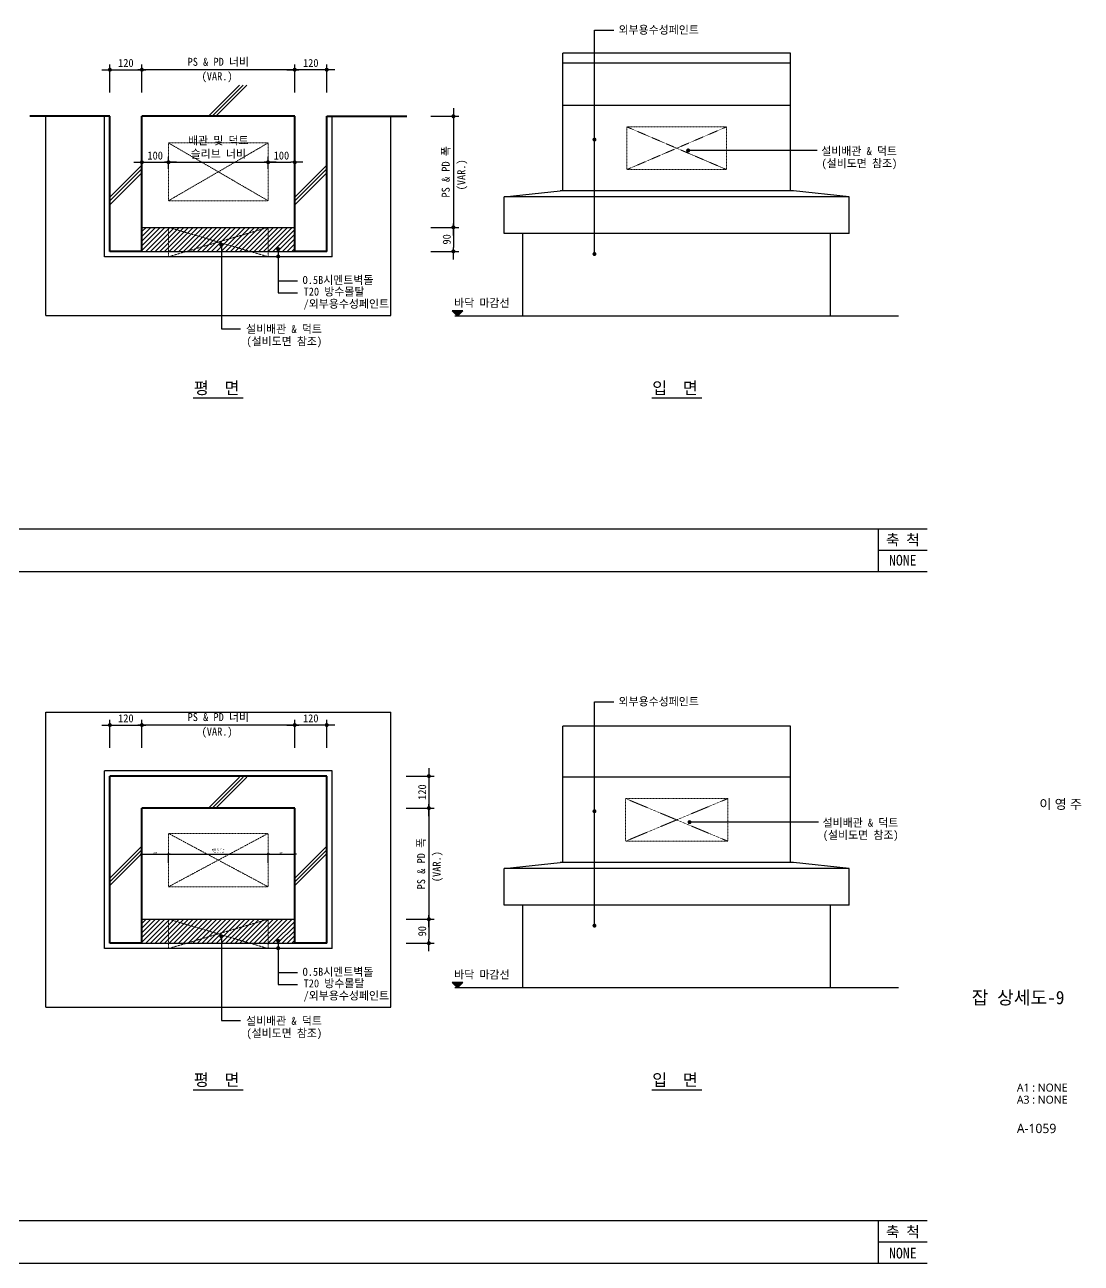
# Model space of a CAD drawing. Header units: millimetres. Extents: x 209 to 75467, y 6568 to 12199.
# Drawn here: x 69286 to 71267, y 6652 to 8974 of the extents above; entities that cross this region are included whole.
import ezdxf
from ezdxf.enums import TextEntityAlignment as Align

# ---------------------------------------------------------------- set-up
doc = ezdxf.new("R2010")
doc.units = ezdxf.units.MM
doc.header["$MEASUREMENT"] = 0
doc.linetypes.add('HIDDEN', pattern=[0.375, 0.25, -0.125])
doc.layers.get('0').update_dxf_attribs({"linetype": 'CONTINUOUS'})
for name, color, linetype, lineweight in [('A-BORD-TEXT', 3, 'CONTINUOUS', 25), ('A-CONC-LIN1', 2, 'CONTINUOUS', 40), ('A-CONC-LIN2', 7, 'CONTINUOUS', 25), ('A-DIMS', 7, 'CONTINUOUS', 25), ('A-ELEV-LIN2', 7, 'CONTINUOUS', 25), ('A-MKXS-LEAD', 7, 'CONTINUOUS', 25), ('A-MKXS-TEXT1', 3, 'CONTINUOUS', 25), ('A-MKXX-SYMB', 7, 'CONTINUOUS', 25), ('A-WAXM-BLIC', 3, 'CONTINUOUS', 25), ('A-XXXX-FIN3', 4, 'CONTINUOUS', 25), ('A-XXXX-HATC', 8, 'CONTINUOUS', 18), ('A-XXXX-HID', 8, 'HIDDEN', 18), ('A-XXXX-SYMB', 7, 'CONTINUOUS', 25), ('A-XXXX-TABL', 7, 'CONTINUOUS', 25), ('A-XXXX-TXT1', 3, 'CONTINUOUS', 25)]:
    doc.layers.add(name, color=color, linetype=linetype, lineweight=lineweight)
doc.styles.add('HY울릉도L', font='H2GTRE.TTF')
doc.styles.add('돋움', font='')
doc.styles.add('돋움체', font='')
doc.styles.add('맑은고딕', font='')
doc.styles.get('돋움').set_extended_font_data('DotumChe')
doc.styles.get('돋움체').set_extended_font_data('DotumChe')
doc.styles.get('맑은고딕').set_extended_font_data('Malgun Gothic')
doc.dimstyles.new('CDIM', dxfattribs={"dimtxt": 3, "dimasz": 1.5, "dimexe": 2, "dimexo": 1, "dimgap": 1, "dimtad": 1, "dimdec": 0, "dimrnd": 0.5, "dimzin": 0, "dimdsep": 32, "dimlunit": 6, "dimtxsty": 'HY울릉도L', "dimblk1": '_CIDOT', "dimblk2": '_CIDOT', "dimsah": 1, "dimcen": 5.5, "dimclrd": 2, "dimclre": 2, "dimclrt": 7, "dimadec": 0, "dimazin": 0, "dimtfac": 1, "dimtdec": 0, "dimtix": 1, "dimtmove": 2, "dimatfit": 1, "dimldrblk": '_CIDOT', "dimfxl": 1, "dimtolj": 1, "dimtzin": 0, "dimlwd": -1, "dimarcsym": 0})

# ---------------------------------------------------------------- blocks, each defined once
blk = doc.blocks.new('_CIDOT')
at = {"color": 0, "linetype": 'ByBlock'}
blk.add_line((2, 0), (-1, 0), dxfattribs=at)
at = {"color": 0, "linetype": 'ByBlock', "const_width": 0.5}
blk.add_lwpolyline([(-0.25, 0, 1), (0.25, 0, 1)], format="xyb", close=True, dxfattribs=at)
blk = doc.blocks.new('*D634')
at = {"layer": 'A-DIMS', "lineweight": -2, "transparency": 16777216}
for p, q in [((70047.3, 8802.1), (70099.8, 8802.1)), ((70047.3, 8593.8), (70099.8, 8593.8))]:
    blk.add_line(p, q, dxfattribs=at)
at = {"layer": 'A-DIMS', "transparency": 16777216}
blk.add_line((70089.8, 8794.6), (70089.8, 8601.3), dxfattribs=at)
at = {"layer": 'A-DIMS', "transparency": 16777216, "xscale": 7.5, "yscale": 7.5, "zscale": 7.5}
for p, rotation in [((70089.8, 8802.1), 90), ((70089.8, 8593.8), 270)]:
    blk.add_blockref('_CIDOT', p, dxfattribs=dict(at, rotation=rotation))
at = {"layer": 'A-DIMS', "color": 3, "transparency": 16777216, "insert": (70076.2, 8697.9), "char_height": 15, "attachment_point": 5, "rotation": 90, "style": '돋움체'}
blk.add_mtext('\\A1;PS & PD 폭', dxfattribs=at)
blk = doc.blocks.new('*D635')
at = {"layer": 'A-DIMS', "lineweight": -2, "transparency": 16777216}
for p, q in [((69505.4, 8846.8), (69505.4, 8899.4)), ((69792.2, 8846.8), (69792.2, 8899.4))]:
    blk.add_line(p, q, dxfattribs=at)
at = {"layer": 'A-DIMS', "transparency": 16777216}
blk.add_line((69784.7, 8889.4), (69512.9, 8889.4), dxfattribs=at)
at = {"layer": 'A-DIMS', "transparency": 16777216, "xscale": 7.5, "yscale": 7.5, "zscale": 7.5, "rotation": 180}
blk.add_blockref('_CIDOT', (69505.4, 8889.4), dxfattribs=at)
at = {"layer": 'A-DIMS', "transparency": 16777216, "xscale": 7.5, "yscale": 7.5, "zscale": 7.5}
blk.add_blockref('_CIDOT', (69792.2, 8889.4), dxfattribs=at)
at = {"layer": 'A-DIMS', "color": 3, "transparency": 16777216, "insert": (69648.8, 8903.4), "char_height": 15, "attachment_point": 5, "style": '돋움체'}
blk.add_mtext('\\A1;PS & PD 너비', dxfattribs=at)
blk = doc.blocks.new('*D636')
at = {"layer": 'A-DIMS', "lineweight": -2, "transparency": 16777216}
for p, q in [((69792.2, 8846.8), (69792.2, 8899.4)), ((69852.2, 8846.8), (69852.2, 8899.4))]:
    blk.add_line(p, q, dxfattribs=at)
at = {"layer": 'A-DIMS', "transparency": 16777216}
blk.add_line((69844.7, 8889.4), (69799.7, 8889.4), dxfattribs=at)
at = {"layer": 'A-DIMS', "transparency": 16777216, "xscale": 7.5, "yscale": 7.5, "zscale": 7.5, "rotation": 180}
blk.add_blockref('_CIDOT', (69792.2, 8889.4), dxfattribs=at)
at = {"layer": 'A-DIMS', "transparency": 16777216, "xscale": 7.5, "yscale": 7.5, "zscale": 7.5}
blk.add_blockref('_CIDOT', (69852.2, 8889.4), dxfattribs=at)
at = {"layer": 'A-DIMS', "color": 3, "transparency": 16777216, "insert": (69822.2, 8901.9), "char_height": 15, "attachment_point": 5, "style": '돋움체'}
blk.add_mtext('\\A1;120', dxfattribs=at)
blk = doc.blocks.new('*D637')
at = {"layer": 'A-DIMS', "lineweight": -2, "transparency": 16777216}
for p, q in [((69445.4, 8846.8), (69445.4, 8899.4)), ((69505.4, 8846.8), (69505.4, 8899.4))]:
    blk.add_line(p, q, dxfattribs=at)
at = {"layer": 'A-DIMS', "transparency": 16777216}
blk.add_line((69452.9, 8889.4), (69497.9, 8889.4), dxfattribs=at)
at = {"layer": 'A-DIMS', "transparency": 16777216, "xscale": 7.5, "yscale": 7.5, "zscale": 7.5, "rotation": 180}
blk.add_blockref('_CIDOT', (69445.4, 8889.4), dxfattribs=at)
at = {"layer": 'A-DIMS', "transparency": 16777216, "xscale": 7.5, "yscale": 7.5, "zscale": 7.5}
blk.add_blockref('_CIDOT', (69505.4, 8889.4), dxfattribs=at)
at = {"layer": 'A-DIMS', "color": 3, "transparency": 16777216, "insert": (69475.4, 8901.9), "char_height": 15, "attachment_point": 5, "style": '돋움체'}
blk.add_mtext('\\A1;120', dxfattribs=at)
blk = doc.blocks.new('*D631')
at = {"layer": 'A-DIMS', "lineweight": -2, "transparency": 16777216}
for p, q in [((69505.4, 7618.2), (69505.4, 7670.8)), ((69792.2, 7618.2), (69792.2, 7670.8))]:
    blk.add_line(p, q, dxfattribs=at)
at = {"layer": 'A-DIMS', "transparency": 16777216}
blk.add_line((69784.7, 7660.8), (69512.9, 7660.8), dxfattribs=at)
at = {"layer": 'A-DIMS', "transparency": 16777216, "xscale": 7.5, "yscale": 7.5, "zscale": 7.5, "rotation": 180}
blk.add_blockref('_CIDOT', (69505.4, 7660.8), dxfattribs=at)
at = {"layer": 'A-DIMS', "transparency": 16777216, "xscale": 7.5, "yscale": 7.5, "zscale": 7.5}
blk.add_blockref('_CIDOT', (69792.2, 7660.8), dxfattribs=at)
at = {"layer": 'A-DIMS', "color": 3, "transparency": 16777216, "insert": (69648.8, 7674.9), "char_height": 15, "attachment_point": 5, "style": '돋움체'}
blk.add_mtext('\\A1;PS & PD 너비', dxfattribs=at)
blk = doc.blocks.new('*D632')
at = {"layer": 'A-DIMS', "lineweight": -2, "transparency": 16777216}
for p, q in [((69792.2, 7618.2), (69792.2, 7670.8)), ((69852.2, 7618.2), (69852.2, 7670.8))]:
    blk.add_line(p, q, dxfattribs=at)
at = {"layer": 'A-DIMS', "transparency": 16777216}
blk.add_line((69844.7, 7660.8), (69799.7, 7660.8), dxfattribs=at)
at = {"layer": 'A-DIMS', "transparency": 16777216, "xscale": 7.5, "yscale": 7.5, "zscale": 7.5, "rotation": 180}
blk.add_blockref('_CIDOT', (69792.2, 7660.8), dxfattribs=at)
at = {"layer": 'A-DIMS', "transparency": 16777216, "xscale": 7.5, "yscale": 7.5, "zscale": 7.5}
blk.add_blockref('_CIDOT', (69852.2, 7660.8), dxfattribs=at)
at = {"layer": 'A-DIMS', "color": 3, "transparency": 16777216, "insert": (69822.2, 7673.3), "char_height": 15, "attachment_point": 5, "style": '돋움체'}
blk.add_mtext('\\A1;120', dxfattribs=at)
blk = doc.blocks.new('*D633')
at = {"layer": 'A-DIMS', "lineweight": -2, "transparency": 16777216}
for p, q in [((69445.4, 7618.2), (69445.4, 7670.8)), ((69505.4, 7618.2), (69505.4, 7670.8))]:
    blk.add_line(p, q, dxfattribs=at)
at = {"layer": 'A-DIMS', "transparency": 16777216}
blk.add_line((69452.9, 7660.8), (69497.9, 7660.8), dxfattribs=at)
at = {"layer": 'A-DIMS', "transparency": 16777216, "xscale": 7.5, "yscale": 7.5, "zscale": 7.5, "rotation": 180}
blk.add_blockref('_CIDOT', (69445.4, 7660.8), dxfattribs=at)
at = {"layer": 'A-DIMS', "transparency": 16777216, "xscale": 7.5, "yscale": 7.5, "zscale": 7.5}
blk.add_blockref('_CIDOT', (69505.4, 7660.8), dxfattribs=at)
at = {"layer": 'A-DIMS', "color": 3, "transparency": 16777216, "insert": (69475.4, 7673.3), "char_height": 15, "attachment_point": 5, "style": '돋움체'}
blk.add_mtext('\\A1;120', dxfattribs=at)
blk = doc.blocks.new('*D619')
at = {"layer": 'A-DIMS', "lineweight": -2, "transparency": 16777216}
for p, q in [((69505.4, 8703.3), (69505.4, 8725.9)), ((69555.4, 8703.3), (69555.4, 8725.9))]:
    blk.add_line(p, q, dxfattribs=at)
at = {"layer": 'A-DIMS', "transparency": 16777216}
blk.add_line((69512.9, 8715.9), (69547.9, 8715.9), dxfattribs=at)
at = {"layer": 'A-DIMS', "transparency": 16777216, "xscale": 7.5, "yscale": 7.5, "zscale": 7.5, "rotation": 180}
blk.add_blockref('_CIDOT', (69505.4, 8715.9), dxfattribs=at)
at = {"layer": 'A-DIMS', "transparency": 16777216, "xscale": 7.5, "yscale": 7.5, "zscale": 7.5}
blk.add_blockref('_CIDOT', (69555.4, 8715.9), dxfattribs=at)
at = {"layer": 'A-DIMS', "color": 3, "transparency": 16777216, "insert": (69530.4, 8728.4), "char_height": 15, "attachment_point": 5, "style": '돋움체'}
blk.add_mtext('\\A1;100', dxfattribs=at)
blk = doc.blocks.new('*D620')
at = {"layer": 'A-DIMS', "lineweight": -2, "transparency": 16777216}
for p, q in [((69742.2, 8703.3), (69742.2, 8725.9)), ((69792.2, 8703.3), (69792.2, 8725.9))]:
    blk.add_line(p, q, dxfattribs=at)
at = {"layer": 'A-DIMS', "transparency": 16777216}
blk.add_line((69749.7, 8715.9), (69784.7, 8715.9), dxfattribs=at)
at = {"layer": 'A-DIMS', "transparency": 16777216, "xscale": 7.5, "yscale": 7.5, "zscale": 7.5, "rotation": 180}
blk.add_blockref('_CIDOT', (69742.2, 8715.9), dxfattribs=at)
at = {"layer": 'A-DIMS', "transparency": 16777216, "xscale": 7.5, "yscale": 7.5, "zscale": 7.5}
blk.add_blockref('_CIDOT', (69792.2, 8715.9), dxfattribs=at)
at = {"layer": 'A-DIMS', "color": 3, "transparency": 16777216, "insert": (69767.2, 8728.4), "char_height": 15, "attachment_point": 5, "style": '돋움체'}
blk.add_mtext('\\A1;100', dxfattribs=at)
blk = doc.blocks.new('*D624')
at = {"layer": 'A-DIMS', "lineweight": -2, "transparency": 16777216}
for p, q in [((70047.3, 8593.8), (70099.8, 8593.8)), ((70047.3, 8548.8), (70099.8, 8548.8))]:
    blk.add_line(p, q, dxfattribs=at)
at = {"layer": 'A-DIMS', "transparency": 16777216}
blk.add_line((70089.8, 8586.3), (70089.8, 8556.3), dxfattribs=at)
at = {"layer": 'A-DIMS', "transparency": 16777216, "xscale": 7.5, "yscale": 7.5, "zscale": 7.5}
for p, rotation in [((70089.8, 8593.8), 90), ((70089.8, 8548.8), 270)]:
    blk.add_blockref('_CIDOT', p, dxfattribs=dict(at, rotation=rotation))
at = {"layer": 'A-DIMS', "color": 3, "transparency": 16777216, "insert": (70077.3, 8571.3), "char_height": 15, "attachment_point": 5, "rotation": 90, "style": '돋움체'}
blk.add_mtext('\\A1;90', dxfattribs=at)
blk = doc.blocks.new('*D625')
at = {"layer": 'A-DIMS', "lineweight": -2, "transparency": 16777216}
for p, q in [((70001.2, 7505.1), (70053.8, 7505.1)), ((70001.2, 7296.8), (70053.8, 7296.8))]:
    blk.add_line(p, q, dxfattribs=at)
at = {"layer": 'A-DIMS', "transparency": 16777216}
blk.add_line((70043.8, 7497.6), (70043.8, 7304.3), dxfattribs=at)
at = {"layer": 'A-DIMS', "transparency": 16777216, "xscale": 7.5, "yscale": 7.5, "zscale": 7.5}
for p, rotation in [((70043.8, 7505.1), 90), ((70043.8, 7296.8), 270)]:
    blk.add_blockref('_CIDOT', p, dxfattribs=dict(at, rotation=rotation))
at = {"layer": 'A-DIMS', "color": 3, "transparency": 16777216, "insert": (70030.1, 7400.9), "char_height": 15, "attachment_point": 5, "rotation": 90, "style": '돋움체'}
blk.add_mtext('\\A1;PS & PD 폭', dxfattribs=at)
blk = doc.blocks.new('*D626')
at = {"layer": 'A-DIMS', "lineweight": -2, "transparency": 16777216}
for p, q in [((70001.2, 7296.8), (70053.8, 7296.8)), ((70001.2, 7251.8), (70053.8, 7251.8))]:
    blk.add_line(p, q, dxfattribs=at)
at = {"layer": 'A-DIMS', "transparency": 16777216}
blk.add_line((70043.8, 7289.3), (70043.8, 7259.3), dxfattribs=at)
at = {"layer": 'A-DIMS', "transparency": 16777216, "xscale": 7.5, "yscale": 7.5, "zscale": 7.5}
for p, rotation in [((70043.8, 7296.8), 90), ((70043.8, 7251.8), 270)]:
    blk.add_blockref('_CIDOT', p, dxfattribs=dict(at, rotation=rotation))
at = {"layer": 'A-DIMS', "color": 3, "transparency": 16777216, "insert": (70031.3, 7274.3), "char_height": 15, "attachment_point": 5, "rotation": 90, "style": '돋움체'}
blk.add_mtext('\\A1;90', dxfattribs=at)
blk = doc.blocks.new('*D627')
at = {"layer": 'A-DIMS', "lineweight": -2, "transparency": 16777216}
for p, q in [((70001.2, 7565.1), (70053.8, 7565.1)), ((70001.2, 7505.1), (70053.8, 7505.1))]:
    blk.add_line(p, q, dxfattribs=at)
at = {"layer": 'A-DIMS', "transparency": 16777216}
blk.add_line((70043.8, 7557.6), (70043.8, 7512.6), dxfattribs=at)
at = {"layer": 'A-DIMS', "transparency": 16777216, "xscale": 7.5, "yscale": 7.5, "zscale": 7.5}
for p, rotation in [((70043.8, 7565.1), 90), ((70043.8, 7505.1), 270)]:
    blk.add_blockref('_CIDOT', p, dxfattribs=dict(at, rotation=rotation))
at = {"layer": 'A-DIMS', "color": 3, "transparency": 16777216, "insert": (70031.3, 7535.1), "char_height": 15, "attachment_point": 5, "rotation": 90, "style": '돋움체'}
blk.add_mtext('\\A1;120', dxfattribs=at)
blk = doc.blocks.new('*D607')
at = {"layer": 'A-DIMS', "lineweight": -2, "transparency": 16777216}
for p, q in [((69555.4, 8703.3), (69555.4, 8725.9)), ((69742.2, 8703.3), (69742.2, 8725.9))]:
    blk.add_line(p, q, dxfattribs=at)
at = {"layer": 'A-DIMS', "transparency": 16777216}
blk.add_line((69562.9, 8715.9), (69734.7, 8715.9), dxfattribs=at)
at = {"layer": 'A-DIMS', "transparency": 16777216, "xscale": 7.5, "yscale": 7.5, "zscale": 7.5, "rotation": 180}
blk.add_blockref('_CIDOT', (69555.4, 8715.9), dxfattribs=at)
at = {"layer": 'A-DIMS', "transparency": 16777216, "xscale": 7.5, "yscale": 7.5, "zscale": 7.5}
blk.add_blockref('_CIDOT', (69742.2, 8715.9), dxfattribs=at)
at = {"layer": 'A-DIMS', "color": 3, "transparency": 16777216, "insert": (69648.8, 8743.3), "char_height": 15, "attachment_point": 5, "style": '돋움체'}
blk.add_mtext('\\A1;배관 및 덕트\\P슬리브 너비', dxfattribs=at)
blk = doc.blocks.new('*D616')
at = {"layer": 'A-DIMS', "lineweight": -2, "transparency": 16777216}
for p, q in [((69505.4, 7402.3), (69505.4, 7420.9)), ((69555.4, 7402.3), (69555.4, 7420.9))]:
    blk.add_line(p, q, dxfattribs=at)
at = {"layer": 'A-DIMS', "transparency": 16777216}
blk.add_line((69506.9, 7418.9), (69553.9, 7418.9), dxfattribs=at)
at = {"layer": 'A-DIMS', "transparency": 16777216, "xscale": 1.5, "yscale": 1.5, "zscale": 1.5, "rotation": 180}
blk.add_blockref('_CIDOT', (69505.4, 7418.9), dxfattribs=at)
at = {"layer": 'A-DIMS', "transparency": 16777216, "xscale": 1.5, "yscale": 1.5, "zscale": 1.5}
blk.add_blockref('_CIDOT', (69555.4, 7418.9), dxfattribs=at)
at = {"layer": 'A-DIMS', "color": 3, "transparency": 16777216, "insert": (69530.4, 7421.4), "char_height": 3, "attachment_point": 5, "style": '돋움체'}
blk.add_mtext('\\A1;100', dxfattribs=at)
blk = doc.blocks.new('*D617')
at = {"layer": 'A-DIMS', "lineweight": -2, "transparency": 16777216}
for p, q in [((69742.2, 7402.3), (69742.2, 7420.9)), ((69792.2, 7402.3), (69792.2, 7420.9))]:
    blk.add_line(p, q, dxfattribs=at)
at = {"layer": 'A-DIMS', "transparency": 16777216}
blk.add_line((69743.7, 7418.9), (69790.7, 7418.9), dxfattribs=at)
at = {"layer": 'A-DIMS', "transparency": 16777216, "xscale": 1.5, "yscale": 1.5, "zscale": 1.5, "rotation": 180}
blk.add_blockref('_CIDOT', (69742.2, 7418.9), dxfattribs=at)
at = {"layer": 'A-DIMS', "transparency": 16777216, "xscale": 1.5, "yscale": 1.5, "zscale": 1.5}
blk.add_blockref('_CIDOT', (69792.2, 7418.9), dxfattribs=at)
at = {"layer": 'A-DIMS', "color": 3, "transparency": 16777216, "insert": (69767.2, 7421.4), "char_height": 3, "attachment_point": 5, "style": '돋움체'}
blk.add_mtext('\\A1;100', dxfattribs=at)
blk = doc.blocks.new('*D618')
at = {"layer": 'A-DIMS', "lineweight": -2, "transparency": 16777216}
for p, q in [((69555.4, 7402.3), (69555.4, 7420.9)), ((69742.2, 7402.3), (69742.2, 7420.9))]:
    blk.add_line(p, q, dxfattribs=at)
at = {"layer": 'A-DIMS', "transparency": 16777216}
blk.add_line((69556.9, 7418.9), (69740.7, 7418.9), dxfattribs=at)
at = {"layer": 'A-DIMS', "transparency": 16777216, "xscale": 1.5, "yscale": 1.5, "zscale": 1.5, "rotation": 180}
blk.add_blockref('_CIDOT', (69555.4, 7418.9), dxfattribs=at)
at = {"layer": 'A-DIMS', "transparency": 16777216, "xscale": 1.5, "yscale": 1.5, "zscale": 1.5}
blk.add_blockref('_CIDOT', (69742.2, 7418.9), dxfattribs=at)
at = {"layer": 'A-DIMS', "color": 3, "transparency": 16777216, "insert": (69648.8, 7424.4), "char_height": 3, "attachment_point": 5, "style": '돋움체'}
blk.add_mtext('\\A1;배관 및 덕트\\P슬리브 너비', dxfattribs=at)

msp = doc.modelspace()

# ---------------------------------------------------------------- hatches: boundary and pattern name
at = {"layer": 'A-XXXX-HATC'}
h = msp.add_hatch(dxfattribs=at)
h.set_pattern_fill('ANSI31', color=256, scale=50)
h.set_pattern_definition([(45, (29393.337, 9477.0805), (-4.4194174, 4.4194174), [])])
h.paths.add_polyline_path([(69792.2, 8548.8), (69792.2, 8593.8), (69505.4, 8593.8), (69505.4, 8548.8)])
h = msp.add_hatch(dxfattribs=at)
h.set_pattern_fill('ANSI31', color=256, scale=50)
h.set_pattern_definition([(45, (29393.337, 8180.1065), (-4.4194174, 4.4194174), [])])
h.paths.add_polyline_path([(69792.2, 7251.8), (69792.2, 7296.8), (69505.4, 7296.8), (69505.4, 7251.8)])
at = {"layer": 'A-XXXX-SYMB'}
for points in [[(70097.6, 8427.2), (70107.6, 8437.2), (70087.6, 8437.2)], [(70097.6, 7168), (70107.6, 7178), (70087.6, 7178)]]:
    msp.add_hatch(color=256, dxfattribs=at).paths.add_polyline_path(points)

# ---------------------------------------------------------------- linework, layer by layer
at = {"layer": 'A-CONC-LIN1'}
for p, q in [((69445.4, 8802.1), (69295.4, 8802.1)), ((69445.4, 8548.8), (69445.4, 8802.1)), ((69792.2, 8802.1), (69505.4, 8802.1)), ((69505.4, 8548.8), (69505.4, 8802.1)), ((69792.2, 8548.8), (69792.2, 8802.1)), ((69852.2, 8548.8), (69852.2, 8802.1)), ((69852.2, 8802.1), (70002.2, 8802.1)), ((69505.4, 8548.8), (69445.4, 8548.8)), ((69852.2, 8548.8), (69792.2, 8548.8)), ((69852.2, 7565.1), (69445.4, 7565.1)), ((69445.4, 7251.8), (69445.4, 7565.1)), ((69852.2, 7251.8), (69852.2, 7565.1)), ((69792.2, 7505.1), (69505.4, 7505.1)), ((69505.4, 7251.8), (69505.4, 7505.1)), ((69792.2, 7251.8), (69792.2, 7505.1)), ((69505.4, 7251.8), (69445.4, 7251.8)), ((69852.2, 7251.8), (69792.2, 7251.8))]:
    msp.add_line(p, q, dxfattribs=at)
at = {"layer": 'A-CONC-LIN2'}
for p, q in [((70924.7, 8427.2), (70092.6, 8427.2)), ((70924.7, 7168), (70092.6, 7168))]:
    msp.add_line(p, q, dxfattribs=at)
at = {"layer": 'A-ELEV-LIN2'}
for p, q in [((70295.3, 8662.2), (70295.3, 8920.6)), ((70722, 8920.6), (70295.3, 8920.6)), ((70722, 8662.2), (70722, 8920.6)), ((70722, 8901.7), (70295.3, 8901.7)), ((69325.4, 8428.8), (69325.4, 8802.1)), ((69972.2, 8428.8), (69972.2, 8802.1)), ((70722, 8822.2), (70295.3, 8822.2)), ((70185.3, 8651.2), (70289.8, 8662.2)), ((70727.5, 8662.2), (70289.8, 8662.2)), ((70832, 8651.2), (70727.5, 8662.2)), ((70185.3, 8582.2), (70185.3, 8651.2)), ((70832, 8651.2), (70185.3, 8651.2)), ((70832, 8582.2), (70832, 8651.2)), ((70832, 8582.2), (70185.3, 8582.2)), ((70220.3, 8427.2), (70220.3, 8582.2)), ((70797, 8427.2), (70797, 8582.2)), ((69325.4, 8428.8), (69972.2, 8428.8)), ((69325.4, 7131.8), (69325.4, 7685.1)), ((69325.4, 7685.1), (69972.2, 7685.1)), ((69972.2, 7131.8), (69972.2, 7685.1)), ((70295.3, 7403), (70295.3, 7658.4)), ((70722, 7658.4), (70295.3, 7658.4)), ((70722, 7403), (70722, 7658.4)), ((70722, 7563), (70295.3, 7563)), ((70185.3, 7392), (70289.8, 7403)), ((70185.3, 7323), (70185.3, 7392)), ((70832, 7392), (70185.3, 7392)), ((70727.5, 7403), (70289.8, 7403)), ((70832, 7392), (70727.5, 7403)), ((70832, 7323), (70832, 7392)), ((70832, 7323), (70185.3, 7323)), ((70220.3, 7168), (70220.3, 7323)), ((70797, 7168), (70797, 7323)), ((69325.4, 7131.8), (69972.2, 7131.8))]:
    msp.add_line(p, q, dxfattribs=at)
at = {"layer": 'A-MKXS-LEAD'}
for p, q in [((70354.3, 8543.9), (70354.3, 8963.4)), ((70354.3, 8963.4), (70390.6, 8963.4)), ((70772.2, 8738), (70530.1, 8738)), ((69654.5, 8560.7), (69654.5, 8403.7)), ((69761.1, 8553), (69761.1, 8471.1)), ((69761.1, 8493.6), (69797.3, 8493.6)), ((69761.1, 8471.1), (69797.3, 8471.1)), ((69654.5, 8403.7), (69690.7, 8403.7)), ((70354.3, 7284.7), (70354.3, 7704.2)), ((70354.3, 7704.2), (70390.6, 7704.2)), ((70774.7, 7478.8), (70532.7, 7478.8)), ((69654.5, 7264.8), (69654.5, 7106.8)), ((69761.1, 7256), (69761.1, 7174.1)), ((69761.1, 7196.6), (69797.3, 7196.6)), ((69761.1, 7174.1), (69797.3, 7174.1)), ((69654.5, 7106.8), (69690.7, 7106.8))]:
    msp.add_line(p, q, dxfattribs=at)
at = {"layer": 'A-MKXS-LEAD', "const_width": 3.75}
for points in [[(70356.2, 8758.4, -1), (70352.5, 8758.4, -1)], [(70530.1, 8739.9, 1), (70530.1, 8736.1, 1)], [(69656.4, 8560.7, 1), (69652.6, 8560.7, 1)], [(69763, 8553, 1), (69759.2, 8553, 1)], [(70356.2, 8543.9, -1), (70352.5, 8543.9, -1)], [(69763, 8539.4, 1), (69759.2, 8539.4, 1)], [(70356.2, 7499.2, -1), (70352.5, 7499.2, -1)], [(70532.7, 7480.6, 1), (70532.7, 7476.9, 1)], [(69656.4, 7264.8, 1), (69652.6, 7264.8, 1)], [(70356.2, 7284.7, -1), (70352.5, 7284.7, -1)], [(69763, 7256, 1), (69759.2, 7256, 1)], [(69763, 7242.4, 1), (69759.2, 7242.4, 1)]]:
    msp.add_lwpolyline(points, format="xyb", close=True, dxfattribs=at)
at = {"layer": 'A-MKXX-SYMB'}
for p, q in [((69601.9, 8274.2), (69695.7, 8274.2)), ((70461.7, 8274.2), (70555.6, 8274.2)), ((69601.9, 6977.2), (69695.7, 6977.2)), ((70461.7, 6977.2), (70555.6, 6977.2))]:
    msp.add_line(p, q, dxfattribs=at)
at = {"layer": 'A-WAXM-BLIC'}
for p, q in [((69505.4, 8593.8), (69792.2, 8593.8)), ((69505.4, 8548.8), (69792.2, 8548.8)), ((69505.4, 7296.8), (69792.2, 7296.8)), ((69505.4, 7251.8), (69792.2, 7251.8))]:
    msp.add_line(p, q, dxfattribs=at)
at = {"layer": 'A-XXXX-FIN3'}
for p, q in [((69435.4, 8538.8), (69435.4, 8802.1)), ((69862.2, 8538.8), (69862.2, 8802.1)), ((69862.2, 8538.8), (69435.4, 8538.8)), ((69435.4, 7241.8), (69435.4, 7575.1)), ((69862.2, 7575.1), (69435.4, 7575.1)), ((69862.2, 7241.8), (69862.2, 7575.1)), ((69862.2, 7241.8), (69435.4, 7241.8))]:
    msp.add_line(p, q, dxfattribs=at)
at = {"layer": 'A-XXXX-HATC'}
for p, q in [((69630.4, 8802.1), (69688.6, 8860.2)), ((69637.4, 8802.1), (69695.5, 8860.2)), ((69644.4, 8802.1), (69702.5, 8860.2)), ((69445.4, 8650.3), (69505.4, 8710.3)), ((69792.2, 8650.3), (69852.2, 8710.3)), ((69445.4, 8643.3), (69505.4, 8703.3)), ((69445.4, 8636.3), (69505.4, 8696.3)), ((69792.2, 8643.3), (69852.2, 8703.3)), ((69792.2, 8636.3), (69852.2, 8696.3)), ((69630.4, 7505.1), (69688.6, 7563.2)), ((69637.4, 7505.1), (69695.5, 7563.2)), ((69644.4, 7505.1), (69702.5, 7563.2)), ((69445.4, 7373.8), (69505.4, 7433.8)), ((69792.2, 7373.8), (69852.2, 7433.8)), ((69445.4, 7366.9), (69505.4, 7426.9)), ((69445.4, 7359.9), (69505.4, 7419.9)), ((69792.2, 7366.9), (69852.2, 7426.9)), ((69792.2, 7359.9), (69852.2, 7419.9))]:
    msp.add_line(p, q, dxfattribs=at)
at = {"layer": 'A-XXXX-HID', "ltscale": 0.5}
for p, q in [((70415.3, 8702.2), (70415.3, 8782.2)), ((70602, 8782.2), (70415.3, 8702.2)), ((70602, 8702.2), (70415.3, 8782.2)), ((70415.3, 8782.2), (70602, 8782.2)), ((70602, 8702.2), (70602, 8782.2)), ((69555.4, 8752.1), (69742.2, 8643.8)), ((69742.2, 8752.1), (69555.4, 8752.1)), ((69555.4, 8752.1), (69555.4, 8643.8)), ((69742.2, 8752.1), (69555.4, 8643.8)), ((69742.2, 8752.1), (69742.2, 8643.8)), ((70415.3, 8702.2), (70602, 8702.2)), ((69742.2, 8643.8), (69555.4, 8643.8)), ((69555.4, 8538.8), (69555.4, 8593.8)), ((69742.2, 8538.8), (69555.4, 8593.8)), ((69555.4, 8538.8), (69742.2, 8593.8)), ((69742.2, 8538.8), (69742.2, 8593.8)), ((70412.7, 7443), (70412.7, 7523)), ((70604.5, 7523), (70412.7, 7443)), ((70604.5, 7443), (70412.7, 7523)), ((70412.7, 7523), (70604.5, 7523)), ((70604.5, 7443), (70604.5, 7523)), ((69555.4, 7457.6), (69742.2, 7357.6)), ((69742.2, 7457.6), (69555.4, 7457.6)), ((69555.4, 7457.6), (69555.4, 7357.6)), ((69742.2, 7457.6), (69555.4, 7357.6)), ((69742.2, 7457.6), (69742.2, 7357.6)), ((70412.7, 7443), (70604.5, 7443)), ((69742.2, 7357.6), (69555.4, 7357.6)), ((69555.4, 7241.8), (69555.4, 7296.8)), ((69742.2, 7241.8), (69555.4, 7296.8)), ((69555.4, 7241.8), (69742.2, 7296.8)), ((69742.2, 7241.8), (69742.2, 7296.8))]:
    msp.add_line(p, q, dxfattribs=at)
at = {"layer": 'A-XXXX-SYMB'}
for p, q in [((70087.6, 8437.2), (70097.6, 8427.2)), ((70107.6, 8437.2), (70087.6, 8437.2)), ((70097.6, 8427.2), (70107.6, 8437.2)), ((70087.6, 7178), (70097.6, 7168)), ((70107.6, 7178), (70087.6, 7178)), ((70097.6, 7168), (70107.6, 7178))]:
    msp.add_line(p, q, dxfattribs=at)
at = {"layer": 'A-XXXX-TABL'}
for p, q in [((67304.5, 8028.8), (70978.2, 8028.8)), ((70886.7, 8028.8), (70886.7, 7948.8)), ((70886.7, 7988.8), (70978.2, 7988.8)), ((67304.5, 7948.8), (70978.2, 7948.8)), ((67304.5, 6731.8), (70978.2, 6731.8)), ((70886.7, 6731.8), (70886.7, 6651.8)), ((70886.7, 6731.8), (70886.7, 6651.8)), ((70886.7, 6691.8), (70978.2, 6691.8)), ((70886.7, 6691.8), (70978.2, 6691.8)), ((67304.5, 6651.8), (70978.2, 6651.8))]:
    msp.add_line(p, q, dxfattribs=at)

# ---------------------------------------------------------------- texts
at = {"layer": 'A-BORD-TEXT', "style": '맑은고딕'}
for s, height, p in [('이 영 주', 18, (71188.8, 7503.5)), ('A1 : NONE', 15, (71146.7, 6973.6)), ('A3 : NONE', 15, (71146.7, 6951)), ('A-1059', 17.5, (71146.6, 6895.8))]:
    msp.add_text(s, height=height, dxfattribs=at).set_placement(p)
at = {"layer": 'A-BORD-TEXT', "style": '돋움체'}
msp.add_text('잡 상세도-9', height=25, dxfattribs=at).set_placement((71148.9, 7149.9), align=Align.MIDDLE_CENTER)
at = {"layer": 'A-MKXS-TEXT1', "style": '돋움체'}
for s, p in [('(VAR.)', (69617.5, 8869.7)), ('설비배관 & 덕트', (70779.7, 8729.4)), ('(설비도면 참조)', (70780.3, 8706.4)), ('O.5B시멘트벽돌', (69806.9, 8487.7)), ('설비배관 & 덕트', (69701, 8395.8)), ('(설비도면 참조)', (69701.5, 8372.8)), ('(VAR.)', (69617.5, 7641.1)), ('설비배관 & 덕트', (70782.2, 7470.2)), ('(설비도면 참조)', (70782.8, 7447.2)), ('O.5B시멘트벽돌', (69806.9, 7190.7)), ('설비배관 & 덕트', (69701, 7098.8)), ('(설비도면 참조)', (69701.5, 7075.8))]:
    msp.add_text(s, height=15, dxfattribs=at).set_placement(p)
for p in [(70112, 8663.2), (70065.9, 7366.3)]:
    msp.add_text('(VAR.)', height=15, rotation=90, dxfattribs=at).set_placement(p)
at = {"layer": 'A-MKXS-TEXT1', "style": '돋움'}
for p in [(70195.1, 8452.2), (70195.1, 7193)]:
    msp.add_text('바닥 마감선', height=15, dxfattribs=at).set_placement(p, align=Align.MIDDLE_RIGHT)
at = {"layer": 'A-MKXS-TEXT1', "style": '돋움체'}
for s, p in [('축 척', (70932.8, 7997.9)), ('NONE', (70932.7, 7959.8)), ('축 척', (70932.8, 6700.9)), ('축 척', (70932.8, 6700.9)), ('NONE', (70932.8, 6660.7)), ('NONE', (70932.8, 6660.7))]:
    msp.add_text(s, height=20, dxfattribs=at).set_placement(p, align=Align.CENTER)
at = {"layer": 'A-MKXS-TEXT1', "char_height": 15, "width": 319.64, "attachment_point": 1, "style": '돋움체'}
for s, insert in [('외부용수성페인트', (70399.6, 8971.7)), ('T20 방수몰탈', (69808.8, 8480.9)), ('/외부용수성페인트', (69808.8, 8458)), ('외부용수성페인트', (70399.6, 7712.5)), ('T20 방수몰탈', (69808.8, 7184)), ('/외부용수성페인트', (69808.8, 7161))]:
    msp.add_mtext(s, dxfattribs=dict(at, insert=insert))
at = {"layer": 'A-XXXX-TXT1', "style": '돋움체'}
for s, p in [('평  면', (69602.9, 8281.4)), ('입  면', (70462.7, 8281.4)), ('평  면', (69602.9, 6984.4)), ('입  면', (70462.7, 6984.4))]:
    msp.add_text(s, height=22.5, dxfattribs=at).set_placement(p)

# ---------------------------------------------------------------- dimensions: what is measured, and where the dimension line sits
at = {"layer": 'A-DIMS'}
for base, p1, p2, text, picture, middle in [((69505.4, 8889.4), (69792.2, 8841.8), (69505.4, 8841.8), 'PS & PD 너비', '*D635', (69648.8, 8903.4)), ((69792.2, 8889.4), (69852.2, 8841.8), (69792.2, 8841.8), '120', '*D636', (69822.2, 8901.9)), ((69505.4, 7660.8), (69792.2, 7613.2), (69505.4, 7613.2), 'PS & PD 너비', '*D631', (69648.8, 7674.9)), ((69792.2, 7660.8), (69852.2, 7613.2), (69792.2, 7613.2), '120', '*D632', (69822.2, 7673.3))]:
    dim = msp.add_linear_dim(base=base, p1=p1, p2=p2, text=text, dimstyle='CDIM', override={"dimscale": 5, "dimtxsty": '돋움체', "dimclrd": 256, "dimclre": 256, "dimclrt": 3}, dxfattribs=at)
    dim.commit()
    dim.dimension.update_dxf_attribs({"geometry": picture, "text_midpoint": middle})
for base, p1, p2, angle, text, override, picture, middle in [((69505.4, 8889.4), (69445.4, 8841.8), (69505.4, 8841.8), 180, '120', {"dimscale": 5, "dimtxsty": '돋움체', "dimclrd": 256, "dimclre": 256, "dimclrt": 3}, '*D637', (69475.4, 8901.9)), ((69742.2, 8715.9), (69555.4, 8698.3), (69742.2, 8698.3), 180, '배관 및 덕트\\P슬리브 너비', {"dimscale": 5, "dimtxsty": '돋움체', "dimclrd": 256, "dimclre": 256, "dimclrt": 3}, '*D607', (69648.8, 8743.3)), ((70089.8, 8593.8), (70042.3, 8802.1), (70042.3, 8593.8), 90, 'PS & PD 폭', {"dimscale": 5, "dimtxsty": '돋움체', "dimclrd": 256, "dimclre": 256, "dimclrt": 3}, '*D634', (70076.2, 8697.9)), ((69555.4, 8715.9), (69505.4, 8698.3), (69555.4, 8698.3), 180, '100', {"dimscale": 5, "dimtxsty": '돋움체', "dimclrd": 256, "dimclre": 256, "dimclrt": 3}, '*D619', (69530.4, 8728.4)), ((69792.2, 8715.9), (69742.2, 8698.3), (69792.2, 8698.3), 180, '100', {"dimscale": 5, "dimtxsty": '돋움체', "dimclrd": 256, "dimclre": 256, "dimclrt": 3}, '*D620', (69767.2, 8728.4)), ((70089.8, 8548.8), (70042.3, 8593.8), (70042.3, 8548.8), 90, '90', {"dimscale": 5, "dimtxsty": '돋움체', "dimclrd": 256, "dimclre": 256, "dimclrt": 3}, '*D624', (70077.3, 8571.3)), ((69505.4, 7660.8), (69445.4, 7613.2), (69505.4, 7613.2), 180, '120', {"dimscale": 5, "dimtxsty": '돋움체', "dimclrd": 256, "dimclre": 256, "dimclrt": 3}, '*D633', (69475.4, 7673.3)), ((70043.8, 7505.1), (69996.2, 7565.1), (69996.2, 7505.1), 90, '120', {"dimscale": 5, "dimtxsty": '돋움체', "dimclrd": 256, "dimclre": 256, "dimclrt": 3}, '*D627', (70031.3, 7535.1)), ((70043.8, 7296.8), (69996.2, 7505.1), (69996.2, 7296.8), 90, 'PS & PD 폭', {"dimscale": 5, "dimtxsty": '돋움체', "dimclrd": 256, "dimclre": 256, "dimclrt": 3}, '*D625', (70030.1, 7400.9)), ((69742.2, 7418.9), (69555.4, 7401.3), (69742.2, 7401.3), 180, '배관 및 덕트\\P슬리브 너비', {"dimtxsty": '돋움체', "dimclrd": 256, "dimclre": 256, "dimclrt": 3}, '*D618', (69648.8, 7424.4)), ((69555.4, 7418.9), (69505.4, 7401.3), (69555.4, 7401.3), 180, '100', {"dimtxsty": '돋움체', "dimclrd": 256, "dimclre": 256, "dimclrt": 3}, '*D616', (69530.4, 7421.4)), ((69792.2, 7418.9), (69742.2, 7401.3), (69792.2, 7401.3), 180, '100', {"dimtxsty": '돋움체', "dimclrd": 256, "dimclre": 256, "dimclrt": 3}, '*D617', (69767.2, 7421.4)), ((70043.8, 7251.8), (69996.2, 7296.8), (69996.2, 7251.8), 90, '90', {"dimscale": 5, "dimtxsty": '돋움체', "dimclrd": 256, "dimclre": 256, "dimclrt": 3}, '*D626', (70031.3, 7274.3))]:
    dim = msp.add_linear_dim(base=base, p1=p1, p2=p2, angle=angle, text=text, dimstyle='CDIM', override=override, dxfattribs=at)
    dim.commit()
    dim.dimension.update_dxf_attribs({"geometry": picture, "text_midpoint": middle})

doc.saveas('drawing.dxf')
